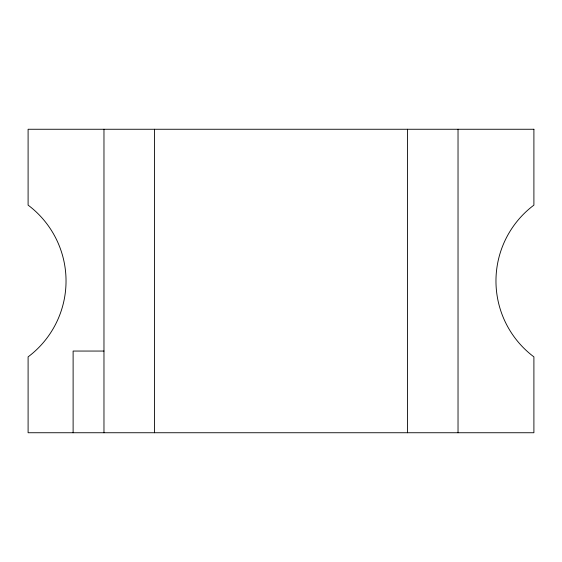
<?xml version="1.0" encoding="UTF-8"?>
<svg xmlns="http://www.w3.org/2000/svg" width="562" height="562" viewBox="0 0 562 562"><rect width="100%" height="100%" fill="white"/><g stroke="black" fill="none" stroke-linecap="round" stroke-linejoin="round"><path stroke-width="0.84" d="M103.97 351.053L73.116 351.053L73.116 432.74M458.03 129.26L458.03 432.74M407.45 129.26L407.45 432.74M154.55 129.26L154.55 432.74M103.97 129.26L103.97 432.74M533.9 129.26L28.1 129.26L28.1 205.13A94.838 94.838 0 0 1 28.1 356.87L28.1 432.74L533.9 432.74L533.9 356.87A94.838 94.838 0 0 1 533.9 205.13L533.9 129.26"/></g></svg>
